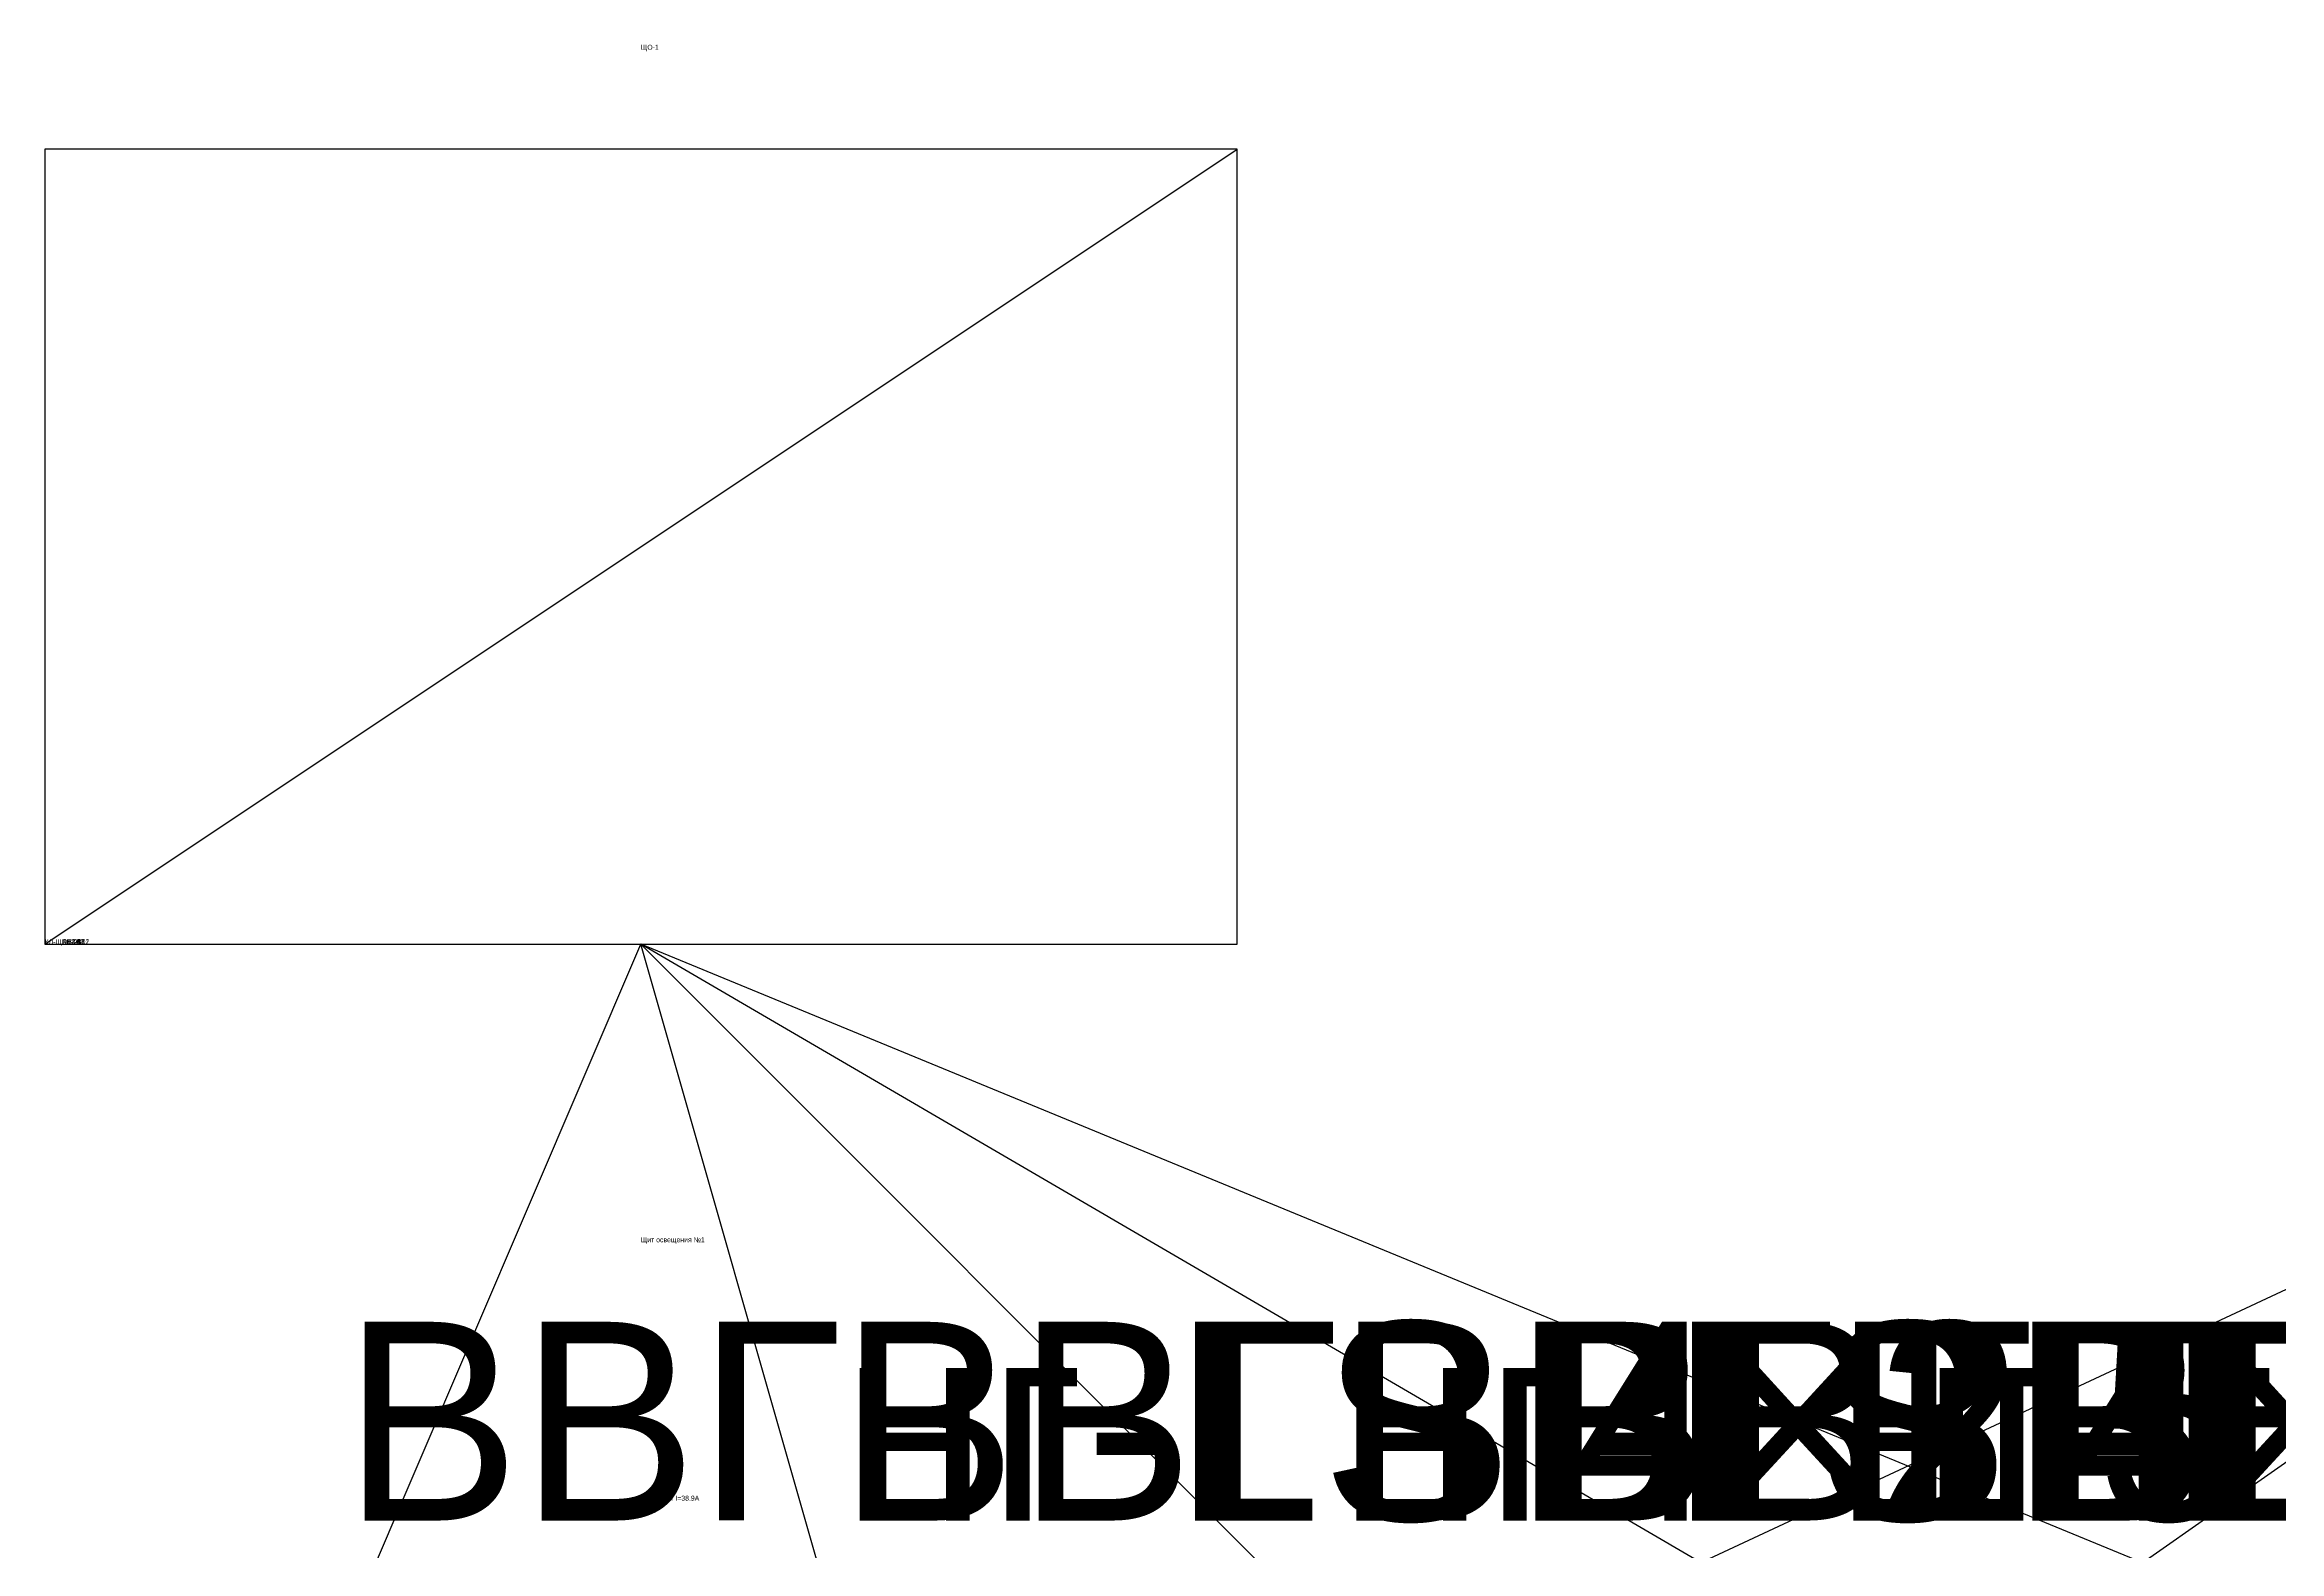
# Model space of a CAD drawing. Header units: millimetres. Extents: x -100 to 4200, y -3729 to 453.
# Drawn here: x 0 to 1124, y -305 to 453 of the extents above; entities that cross this region are included whole.
import ezdxf

# ---------------------------------------------------------------- set-up
doc = ezdxf.new("R2010")
doc.units = ezdxf.units.MM
for name, color, linetype in [('CABLES', 2, 'Continuous'), ('LABELS', 7, 'Continuous'), ('PANELS', 4, 'Continuous')]:
    doc.layers.add(name, color=color, linetype=linetype)

# ---------------------------------------------------------------- blocks, each defined once
blk = doc.blocks.new('PANEL_BOX')
at = {"layer": 'PANELS'}
blk.add_line((0, 0), (600, 400), dxfattribs=at)
blk.add_lwpolyline([(0, 0), (600, 0), (600, 400), (0, 400), (0, 0)], dxfattribs=at)
blk = doc.blocks.new('CONSUMER_CIRCLE')

msp = doc.modelspace()

# ---------------------------------------------------------------- linework, layer by layer
at = {"layer": 'CABLES'}
for p, q in [((0, -700), (300, 0)), ((0, -700), (1500, 0)), ((500, -700), (300, 0)), ((1000, -700), (300, 0)), ((1500, -700), (300, 0)), ((2000, -700), (300, 0)), ((500, -700), (1500, 0))]:
    msp.add_line(p, q, dxfattribs=at)

# ---------------------------------------------------------------- block references
ref = msp.add_blockref('PANEL_BOX', (0, 0))
ref.add_attrib('PANEL_ID', 'ЩО-1', (300, 450), dxfattribs={"height": 2.5})
ref.add_attrib('PANEL_NAME', 'Щит освещения №1', (300, -150), dxfattribs={"height": 2.5})
ref.add_attrib('PANEL_LOAD', 'P=24.3кВт I=38.9А', (300, -280), dxfattribs={"height": 2.5})
ref = msp.add_blockref('CONSUMER_CIRCLE', (0, -800))
ref.add_attrib('CABLE_NO', 'КЛ-ЩО1-01', (0, 0), dxfattribs={"height": 2.5})
ref = msp.add_blockref('CONSUMER_CIRCLE', (0, -800))
ref.add_attrib('CABLE_NO', 'КЛ-ЩС1-01', (0, 0), dxfattribs={"height": 2.5})
ref = msp.add_blockref('CONSUMER_CIRCLE', (0, -800))
ref.add_attrib('CABLE_NO', 'КЛ-ЩОВ1-01', (0, 0), dxfattribs={"height": 2.5})
ref = msp.add_blockref('CONSUMER_CIRCLE', (0, -800))
ref.add_attrib('CABLE_NO', 'КЛ-ЩВК1-01', (0, 0), dxfattribs={"height": 2.5})
ref = msp.add_blockref('CONSUMER_CIRCLE', (0, -1800))
ref.add_attrib('CABLE_NO', 'КЛ-ЩАПЗ1-01', (0, 0), dxfattribs={"height": 2.5})
ref = msp.add_blockref('CONSUMER_CIRCLE', (500, -800))
ref.add_attrib('CABLE_NO', 'КЛ-ЩО1-02', (0, 0), dxfattribs={"height": 2.5})
ref = msp.add_blockref('CONSUMER_CIRCLE', (1000, -800))
ref.add_attrib('CABLE_NO', 'КЛ-ЩО1-03', (0, 0), dxfattribs={"height": 2.5})
ref = msp.add_blockref('CONSUMER_CIRCLE', (1500, -800))
ref.add_attrib('CABLE_NO', 'КЛ-ЩО1-04', (0, 0), dxfattribs={"height": 2.5})
ref = msp.add_blockref('CONSUMER_CIRCLE', (2000, -800))
ref.add_attrib('CABLE_NO', 'КЛ-ЩО1-05', (0, 0), dxfattribs={"height": 2.5})
ref = msp.add_blockref('CONSUMER_CIRCLE', (500, -800))
ref.add_attrib('CABLE_NO', 'КЛ-ЩС1-02', (0, 0), dxfattribs={"height": 2.5})
ref = msp.add_blockref('CONSUMER_CIRCLE', (1000, -800))
ref.add_attrib('CABLE_NO', 'КЛ-ЩС1-03', (0, 0), dxfattribs={"height": 2.5})
ref = msp.add_blockref('CONSUMER_CIRCLE', (500, -800))
ref.add_attrib('CABLE_NO', 'КЛ-ЩВК1-02', (0, 0), dxfattribs={"height": 2.5})
ref = msp.add_blockref('CONSUMER_CIRCLE', (500, -1800))
ref.add_attrib('CABLE_NO', 'КЛ-ЩАПЗ1-02', (0, 0), dxfattribs={"height": 2.5})

# ---------------------------------------------------------------- texts
at = {"layer": 'LABELS'}
for s, p in [('ВВГнг-LS 4×2.5', (150, -290)), ('ВВГнг-LS 4×2.5', (400, -290)), ('ВВГнг-LS 4×1.5', (650, -290)), ('ВВГнг-LS 4×1.5', (750, -290)), ('ВВГнг-LS 4×2.5', (900, -290)), ('ВВГнг-LS 4×1.5', (1000, -290))]:
    msp.add_text(s, height=100, dxfattribs=at).set_placement(p)

doc.saveas('drawing.dxf')
